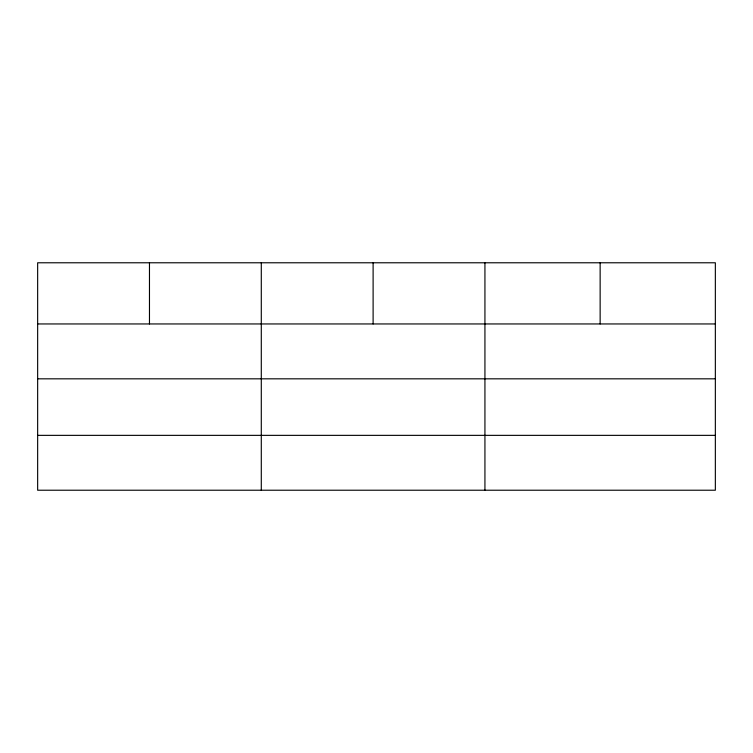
<?xml version="1.0" encoding="UTF-8"?>
<svg xmlns="http://www.w3.org/2000/svg" width="753" height="753" viewBox="0 0 753 753"><rect width="100%" height="100%" fill="white"/><g stroke="black" fill="none" stroke-linecap="round" stroke-linejoin="round"><path stroke-width="1.13" d="M715.35 378.825L715.35 262.778L37.65 262.778L37.65 490.222L715.35 490.222L715.35 378.825L37.65 378.825M37.65 323.95L715.35 323.95M37.65 435.356L715.35 435.356M600.141 262.778L600.141 323.95M484.932 262.778L484.932 490.222M373.111 262.778L373.111 323.95M261.291 262.778L261.291 490.222M149.471 262.778L149.471 323.95"/></g></svg>
